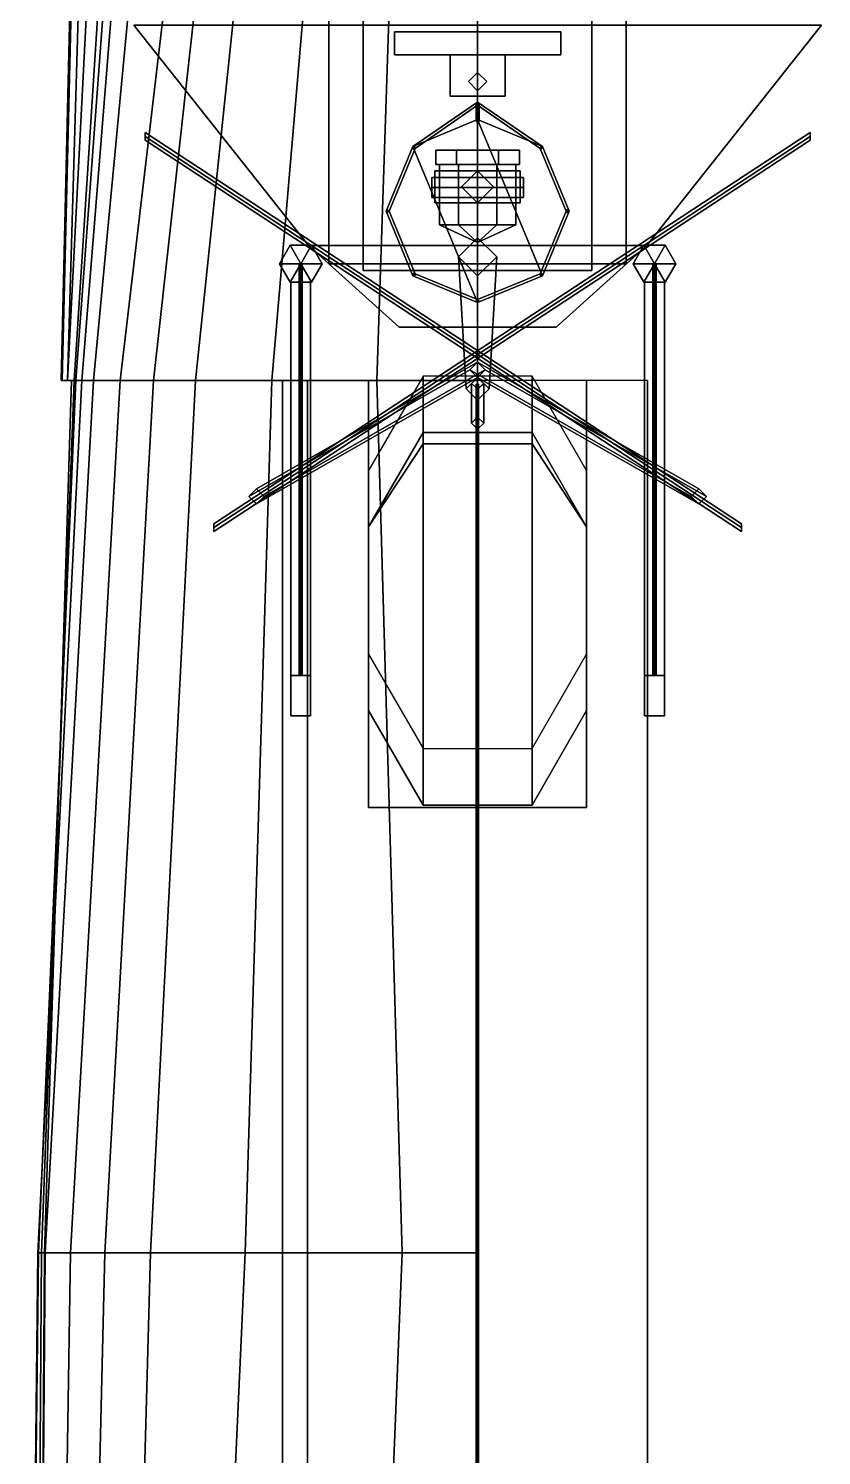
# Model space of a CAD drawing. Extents: x -6 to 6, y -60 to 60.
# Drawn here: x -5.89 to 4.51, y 4.34 to 23.06 of the extents above; entities that cross this region are included whole.
import ezdxf

# ---------------------------------------------------------------- set-up
doc = ezdxf.new("R2010")
doc.units = 0
doc.layers.get('0').update_dxf_attribs({"linetype": 'CONTINUOUS'})

msp = doc.modelspace()

# ---------------------------------------------------------------- linework, layer by layer
for points in [[(0, 18.44, 5.12), (0, 29.64, 5.08), (-5.2, 29.64, 4.89), (-5.46, 18.44, 4.93)], [(-5.2, 29.64, 4.89), (-5.18, 29.64, 4.8), (-5.45, 18.44, 4.84), (-5.46, 18.44, 4.93)], [(-5.45, 18.44, 4.84), (-5.18, 29.64, 4.8), (-5.05, 29.64, 4.34), (-5.38, 18.44, 4.38)], [(-5.38, 18.44, 3.57), (-4.8, 29.64, 3.53), (-4.57, 29.64, 2.59), (-5.29, 18.44, 2.63)], [(-5.38, 18.44, 4.38), (-5.05, 29.64, 4.34), (-4.8, 29.64, 3.53), (-5.38, 18.44, 3.57)], [(-5.29, 18.44, 2.63), (-4.57, 29.64, 2.59), (-4.44, 29.64, 2.04), (-5.27, 18.44, 2.08)], [(-5.27, 18.44, 2.08), (-4.44, 29.64, 2.04), (-4.29, 29.64, 1.26), (-5.19, 18.44, 1.3)], [(-5.19, 18.44, 1.3), (-4.29, 29.64, 1.26), (-3.98, 29.64, -0.48), (-5.04, 18.44, -0.6)], [(-5.04, 18.44, -0.6), (-3.98, 29.64, -0.48), (-3.37, 29.64, -1.97), (-4.69, 18.44, -1.74)], [(-4.69, 18.44, -1.74), (-3.37, 29.64, -1.97), (-3.01, 29.64, -2.49), (-4.25, 18.44, -2.45)], [(-4.25, 18.44, -2.45), (-3.01, 29.64, -2.49), (-2.53, 29.64, -3.01), (-3.7, 18.44, -2.97)], [(-3.7, 18.44, -2.97), (-2.53, 29.64, -3.01), (-1.74, 29.64, -3.54), (-2.7, 18.44, -3.5)], [(-2.7, 18.44, -3.5), (-1.74, 29.64, -3.54), (-0.95, 29.64, -3.83), (-1.32, 18.44, -3.79)], [(-1.32, 18.44, -3.79), (-0.95, 29.64, -3.83), (0, 29.64, -3.95), (0, 18.44, -3.88)], [(-1.95, 28.99, 8.02), (-1.95, 28.99, 5.04), (-1.95, 19.97, 5.04), (-1.95, 19.97, 8.02)], [(1.95, 19.97, 5.04), (1.95, 28.99, 5.04), (1.95, 28.99, 8.02), (1.95, 19.97, 8.02)], [(1.5, 19.88, 10.46), (1.5, 25.46, 10.46), (-1.5, 25.46, 10.46), (-1.5, 19.88, 10.46)], [(-1.5, 25.46, 10.46), (-1.5, 25.46, 8.02), (-1.5, 19.88, 8.02), (-1.5, 19.88, 10.46)], [(1.5, 19.88, 8.02), (1.5, 25.46, 8.02), (1.5, 25.46, 10.46), (1.5, 19.88, 10.46)], [(-1.5, 19.88, 12.2), (-1.5, 24.15, 12.2), (-1.5, 24.15, 10.46), (-1.5, 19.88, 10.46)], [(-1.5, 19.88, 10.46), (-1.5, 24.15, 10.46), (-1.5, 24.15, 12.2), (-1.5, 19.88, 12.2)], [(1.5, 19.88, 10.46), (1.5, 24.15, 10.46), (1.5, 24.15, 12.2), (1.5, 19.88, 12.2)], [(1.5, 19.88, 12.2), (1.5, 24.15, 12.2), (1.5, 24.15, 10.46), (1.5, 19.88, 10.46)], [(-4.51, 23.1, 8.02), (-2.22, 20.21, 8.02), (2.22, 20.21, 8.02), (4.51, 23.1, 8.02)], [(4.51, 23.1, 8.02), (2.22, 20.21, 8.02), (-2.22, 20.21, 8.02), (-4.51, 23.1, 8.02)], [(-2.22, 20.21, 9.54), (-4.51, 23.1, 9.54), (-4.51, 23.1, 8.02), (-2.22, 20.21, 8.02)], [(-2.22, 20.21, 8.02), (-4.51, 23.1, 8.02), (-4.51, 23.1, 9.54), (-2.22, 20.21, 9.54)], [(2.22, 20.21, 8.02), (4.51, 23.1, 8.02), (4.51, 23.1, 9.54), (2.22, 20.21, 9.54)], [(2.22, 20.21, 9.54), (4.51, 23.1, 9.54), (4.51, 23.1, 8.02), (2.22, 20.21, 8.02)], [(-1.09, 23.01, 14.78), (-1.09, 22.71, 14.78), (1.09, 22.71, 14.78), (1.09, 23.01, 14.78)], [(1.09, 23.01, 14.78), (1.09, 23.01, 12.76), (-1.09, 23.01, 12.76), (-1.09, 23.01, 14.78)], [(1.09, 23.01, 12.76), (1.09, 22.71, 12.76), (-1.09, 22.71, 12.76), (-1.09, 23.01, 12.76)], [(-1.09, 23.01, 12.76), (-1.09, 22.71, 12.76), (-1.09, 22.71, 14.78), (-1.09, 23.01, 14.78)], [(1.09, 22.71, 14.78), (1.09, 22.71, 12.76), (1.09, 23.01, 12.76), (1.09, 23.01, 14.78)], [(-1.09, 22.71, 14.78), (-1.09, 22.71, 12.76), (1.09, 22.71, 12.76), (1.09, 22.71, 14.78)], [(-0.36, 22.71, 14.57), (-0.36, 22.17, 14.57), (0.36, 22.17, 14.57), (0.36, 22.71, 14.57)], [(0.36, 22.71, 12.99), (0.36, 22.17, 12.99), (-0.36, 22.17, 12.99), (-0.36, 22.71, 12.99)], [(-0.36, 22.71, 12.99), (-0.36, 22.17, 12.99), (-0.36, 22.17, 14.57), (-0.36, 22.71, 14.57)], [(0.36, 22.17, 14.57), (0.36, 22.17, 12.99), (0.36, 22.71, 12.99), (0.36, 22.71, 14.57)], [(0, 22.48, 10.46), (-0.12, 22.36, 10.46), (-0.12, 22.36, 12.99), (0, 22.48, 12.99)], [(0.12, 22.36, 10.46), (0, 22.48, 10.46), (0, 22.48, 12.99), (0.12, 22.36, 12.99)], [(-0.12, 22.36, 10.46), (0, 22.24, 10.46), (0, 22.24, 12.99), (-0.12, 22.36, 12.99)], [(0, 22.24, 10.46), (0.12, 22.36, 10.46), (0.12, 22.36, 12.99), (0, 22.24, 12.99)], [(0, 22.09, 16.96), (-0.85, 21.51, 16.96), (-0.82, 21.48, 16.96), (0, 22.05, 16.96)], [(0, 22.05, 16.96), (-0.82, 21.48, 16.96), (-0.85, 21.51, 16.96), (0, 22.09, 16.96)], [(-0.36, 22.17, 14.57), (-0.36, 22.17, 12.99), (0.36, 22.17, 12.99), (0.36, 22.17, 14.57)], [(0, 21.86, 15.96), (-0.02, 21.84, 15.96), (-0.02, 22.07, 16.96), (0, 22.09, 16.96)], [(0.02, 21.84, 15.96), (0, 21.86, 15.96), (0, 22.09, 16.96), (0.02, 22.07, 16.96)], [(0, 22.09, 16.96), (0.85, 21.51, 16.96), (0.82, 21.48, 16.96), (0, 22.05, 16.96)], [(0, 22.05, 16.96), (0.82, 21.48, 16.96), (0.85, 21.51, 16.96), (0, 22.09, 16.96)], [(-0.02, 21.84, 15.96), (0, 21.82, 15.96), (0, 22.05, 16.96), (-0.02, 22.07, 16.96)], [(0, 21.82, 15.96), (0.02, 21.84, 15.96), (0.02, 22.07, 16.96), (0, 22.05, 16.96)], [(0.849, 19.811, 15.96), (0, 21.86, 15.96), (-0.849, 21.509, 15.96), (0, 19.46, 15.96)], [(0, 19.46, 15.96), (-0.849, 21.509, 15.96), (0, 21.86, 15.96), (0.849, 19.811, 15.96)], [(0.849, 19.811, 15.96), (0, 21.86, 15.96), (0.849, 21.509, 15.96), (1.2, 20.66, 15.96)], [(1.2, 20.66, 15.96), (0.849, 21.509, 15.96), (0, 21.86, 15.96), (0.849, 19.811, 15.96)], [(0, 19.489, 15.96), (0, 19.569, 15.183), (0, 21.82, 15.96), (0, 19.489, 15.96)], [(0, 19.489, 15.96), (0, 21.82, 15.96), (0, 19.569, 15.183), (0, 19.489, 15.96)], [(3.46, 16.56, 21.51), (3.46, 16.51, 21.46), (-4.36, 21.64, 21.46), (-4.36, 21.69, 21.51)], [(3.46, 16.51, 21.56), (3.46, 16.56, 21.51), (-4.36, 21.69, 21.51), (-4.36, 21.64, 21.56)], [(-4.36, 21.64, 21.56), (-4.36, 21.69, 21.51), (-4.36, 21.64, 21.46), (-4.36, 21.59, 21.51)], [(3.46, 16.51, 21.46), (3.46, 16.46, 21.51), (-4.36, 21.59, 21.51), (-4.36, 21.64, 21.46)], [(3.46, 16.46, 21.51), (3.46, 16.51, 21.56), (-4.36, 21.64, 21.56), (-4.36, 21.59, 21.51)], [(-3.46, 16.56, 21.51), (-3.46, 16.51, 21.56), (4.36, 21.64, 21.56), (4.36, 21.69, 21.51)], [(-3.46, 16.51, 21.46), (-3.46, 16.56, 21.51), (4.36, 21.69, 21.51), (4.36, 21.64, 21.46)], [(-3.46, 16.51, 21.56), (-3.46, 16.46, 21.51), (4.36, 21.59, 21.51), (4.36, 21.64, 21.56)], [(-3.46, 16.46, 21.51), (-3.46, 16.51, 21.46), (4.36, 21.64, 21.46), (4.36, 21.59, 21.51)], [(4.36, 21.64, 21.56), (4.36, 21.59, 21.51), (4.36, 21.64, 21.46), (4.36, 21.69, 21.51)], [(-0.82, 21.48, 16.96), (-1.16, 20.66, 16.96), (-1.2, 20.66, 16.96), (-0.85, 21.51, 16.96)], [(-0.85, 21.51, 16.96), (-1.2, 20.66, 16.96), (-1.16, 20.66, 16.96), (-0.82, 21.48, 16.96)], [(-0.849, 19.811, 15.96), (-1.2, 20.66, 15.96), (-0.849, 21.509, 15.96), (0, 19.46, 15.96)], [(0, 19.46, 15.96), (-0.849, 21.509, 15.96), (-1.2, 20.66, 15.96), (-0.849, 19.811, 15.96)], [(-0.83, 21.51, 15.96), (-0.85, 21.49, 15.96), (-0.85, 21.49, 16.96), (-0.83, 21.51, 16.96)], [(-0.85, 21.49, 15.96), (-0.83, 21.47, 15.96), (-0.83, 21.47, 16.96), (-0.85, 21.49, 16.96)], [(-0.81, 21.49, 15.96), (-0.83, 21.51, 15.96), (-0.83, 21.51, 16.96), (-0.81, 21.49, 16.96)], [(-0.83, 21.47, 15.96), (-0.81, 21.49, 15.96), (-0.81, 21.49, 16.96), (-0.83, 21.47, 16.96)], [(0.275, 21.46, 16.814), (-0.275, 21.46, 16.814), (-0.55, 21.46, 17.29), (0.55, 21.46, 17.29)], [(0.55, 21.46, 17.29), (-0.55, 21.46, 17.29), (-0.275, 21.46, 17.766), (0.275, 21.46, 17.766)], [(-0.55, 21.46, 17.29), (-0.275, 21.46, 16.814), (-0.275, 21.27, 16.814), (-0.55, 21.27, 17.29)], [(-0.275, 21.46, 17.766), (-0.55, 21.46, 17.29), (-0.55, 21.27, 17.29), (-0.275, 21.27, 17.766)], [(-0.275, 21.46, 16.814), (0.275, 21.46, 16.814), (0.275, 21.27, 16.814), (-0.275, 21.27, 16.814)], [(0.275, 21.46, 17.766), (-0.275, 21.46, 17.766), (-0.275, 21.27, 17.766), (0.275, 21.27, 17.766)], [(0.275, 21.46, 16.814), (0.55, 21.46, 17.29), (0.55, 21.27, 17.29), (0.275, 21.27, 16.814)], [(0.55, 21.46, 17.29), (0.275, 21.46, 17.766), (0.275, 21.27, 17.766), (0.55, 21.27, 17.29)], [(0.83, 21.51, 15.96), (0.81, 21.49, 15.96), (0.81, 21.49, 16.96), (0.83, 21.51, 16.96)], [(0.81, 21.49, 15.96), (0.83, 21.47, 15.96), (0.83, 21.47, 16.96), (0.81, 21.49, 16.96)], [(0.85, 21.51, 16.96), (1.2, 20.66, 16.96), (1.16, 20.66, 16.96), (0.82, 21.48, 16.96)], [(0.82, 21.48, 16.96), (1.16, 20.66, 16.96), (1.2, 20.66, 16.96), (0.85, 21.51, 16.96)], [(0.85, 21.49, 15.96), (0.83, 21.51, 15.96), (0.83, 21.51, 16.96), (0.85, 21.49, 16.96)], [(0.83, 21.47, 15.96), (0.85, 21.49, 15.96), (0.85, 21.49, 16.96), (0.83, 21.47, 16.96)], [(0.56, 21.19, 16.64), (0.56, 20.77, 16.64), (-0.56, 20.77, 16.64), (-0.56, 21.19, 16.64)], [(-0.56, 21.19, 16.64), (-0.56, 20.77, 16.64), (0.56, 20.77, 16.64), (0.56, 21.19, 16.64)], [(-0.56, 21.19, 16.64), (-0.56, 20.77, 16.64), (-0.56, 20.77, 17.29), (-0.56, 21.19, 17.29)], [(-0.56, 21.19, 17.29), (-0.56, 20.77, 17.29), (-0.56, 20.77, 16.64), (-0.56, 21.19, 16.64)], [(-0.56, 21.19, 17.29), (-0.56, 20.77, 17.29), (-0.56, 20.81, 17.47), (-0.56, 21.14, 17.47)], [(-0.56, 21.14, 17.47), (-0.56, 20.81, 17.47), (-0.56, 20.77, 17.29), (-0.56, 21.19, 17.29)], [(0.55, 21.27, 17.29), (-0.55, 21.27, 17.29), (-0.275, 21.27, 16.814), (0.275, 21.27, 16.814)], [(0.275, 21.27, 17.766), (-0.275, 21.27, 17.766), (-0.55, 21.27, 17.29), (0.55, 21.27, 17.29)], [(-0.5, 21.27, 17.29), (-0.25, 21.27, 16.857), (-0.25, 20.48, 16.857), (-0.5, 20.48, 17.29)], [(-0.25, 21.27, 17.723), (-0.5, 21.27, 17.29), (-0.5, 20.48, 17.29), (-0.25, 20.48, 17.723)], [(-0.25, 21.27, 16.857), (0.25, 21.27, 16.857), (0.25, 20.48, 16.857), (-0.25, 20.48, 16.857)], [(0.25, 21.27, 17.723), (-0.25, 21.27, 17.723), (-0.25, 20.48, 17.723), (0.25, 20.48, 17.723)], [(0, 21.19, 15.96), (-0.21, 20.98, 15.96), (-0.21, 20.98, 16.64), (0, 21.19, 16.64)], [(0.21, 20.98, 15.96), (0, 21.19, 15.96), (0, 21.19, 16.64), (0.21, 20.98, 16.64)], [(0.25, 21.27, 16.857), (0.5, 21.27, 17.29), (0.5, 20.48, 17.29), (0.25, 20.48, 16.857)], [(0.5, 21.27, 17.29), (0.25, 21.27, 17.723), (0.25, 20.48, 17.723), (0.5, 20.48, 17.29)], [(0.56, 21.19, 16.64), (0.56, 20.77, 16.64), (0.56, 20.77, 17.29), (0.56, 21.19, 17.29)], [(0.56, 21.19, 17.29), (0.56, 20.77, 17.29), (0.56, 20.77, 16.64), (0.56, 21.19, 16.64)], [(0.56, 21.19, 17.29), (0.56, 20.77, 17.29), (0.56, 20.81, 17.47), (0.56, 21.14, 17.47)], [(0.56, 21.14, 17.47), (0.56, 20.81, 17.47), (0.56, 20.77, 17.29), (0.56, 21.19, 17.29)], [(0.6, 21.1, 17.29), (0.6, 20.97, 17.16), (-0.6, 20.97, 17.16), (-0.6, 21.1, 17.29)], [(0.6, 20.97, 17.42), (0.6, 21.1, 17.29), (-0.6, 21.1, 17.29), (-0.6, 20.97, 17.42)], [(-0.6, 20.97, 17.42), (-0.6, 21.1, 17.29), (-0.6, 20.97, 17.16), (-0.6, 20.84, 17.29)], [(0.6, 20.97, 17.16), (0.6, 20.84, 17.29), (-0.6, 20.84, 17.29), (-0.6, 20.97, 17.16)], [(0.6, 20.84, 17.29), (0.6, 20.97, 17.42), (-0.6, 20.97, 17.42), (-0.6, 20.84, 17.29)], [(-0.21, 20.98, 15.96), (0, 20.77, 15.96), (0, 20.77, 16.64), (-0.21, 20.98, 16.64)], [(0, 20.77, 15.96), (0.21, 20.98, 15.96), (0.21, 20.98, 16.64), (0, 20.77, 16.64)], [(0.6, 20.84, 17.29), (0.6, 20.97, 17.16), (0.6, 21.1, 17.29), (0.6, 20.97, 17.42)], [(-1.18, 20.68, 15.96), (-1.2, 20.66, 15.96), (-1.2, 20.66, 16.96), (-1.18, 20.68, 16.96)], [(-1.2, 20.66, 15.96), (-1.18, 20.64, 15.96), (-1.18, 20.64, 16.96), (-1.2, 20.66, 16.96)], [(-0.82, 19.84, 16.96), (-1.16, 20.66, 16.96), (-1.2, 20.66, 16.96), (-0.85, 19.81, 16.96)], [(-0.85, 19.81, 16.96), (-1.2, 20.66, 16.96), (-1.16, 20.66, 16.96), (-0.82, 19.84, 16.96)], [(-1.16, 20.66, 15.96), (-1.18, 20.68, 15.96), (-1.18, 20.68, 16.96), (-1.16, 20.66, 16.96)], [(-1.18, 20.64, 15.96), (-1.16, 20.66, 15.96), (-1.16, 20.66, 16.96), (-1.18, 20.64, 16.96)], [(0.82, 19.84, 16.96), (1.16, 20.66, 16.96), (1.2, 20.66, 16.96), (0.85, 19.81, 16.96)], [(0.85, 19.81, 16.96), (1.2, 20.66, 16.96), (1.16, 20.66, 16.96), (0.82, 19.84, 16.96)], [(1.18, 20.68, 15.96), (1.16, 20.66, 15.96), (1.16, 20.66, 16.96), (1.18, 20.68, 16.96)], [(1.16, 20.66, 15.96), (1.18, 20.64, 15.96), (1.18, 20.64, 16.96), (1.16, 20.66, 16.96)], [(1.2, 20.66, 15.96), (1.18, 20.68, 15.96), (1.18, 20.68, 16.96), (1.2, 20.66, 16.96)], [(1.18, 20.64, 15.96), (1.2, 20.66, 15.96), (1.2, 20.66, 16.96), (1.18, 20.64, 16.96)], [(-0.5, 20.48, 17.29), (-0.25, 20.48, 16.857), (0, 20.25, 17.29)], [(-0.25, 20.48, 17.723), (-0.5, 20.48, 17.29), (0, 20.25, 17.29)], [(-0.25, 20.48, 16.857), (0.25, 20.48, 16.857), (0, 20.25, 17.29)], [(0.25, 20.48, 17.723), (-0.25, 20.48, 17.723), (0, 20.25, 17.29)], [(0.25, 20.48, 16.857), (0.5, 20.48, 17.29), (0, 20.25, 17.29)], [(0.5, 20.48, 17.29), (0.25, 20.48, 17.723), (0, 20.25, 17.29)], [(-2.46, 20.212, 5.1), (-2.6, 19.97, 5.1), (-2.6, 19.97, 10.83), (-2.46, 20.212, 10.83)], [(-2.46, 20.212, 10.83), (-2.6, 19.97, 10.83), (-2.32, 19.97, 11.61)], [(-2.18, 20.212, 5.1), (-2.46, 20.212, 5.1), (-2.46, 20.212, 10.83), (-2.18, 20.212, 10.83)], [(-2.18, 20.212, 10.83), (-2.46, 20.212, 10.83), (-2.32, 19.97, 11.61)], [(-2.04, 19.97, 10.83), (-2.18, 20.212, 10.83), (-2.32, 19.97, 11.61)], [(-2.04, 19.97, 5.1), (-2.18, 20.212, 5.1), (-2.18, 20.212, 10.83), (-2.04, 19.97, 10.83)], [(0, 20.31, 8.02), (-0.25, 20.06, 8.02), (-0.15, 18.33, 25.72), (0, 18.48, 25.72)], [(0.25, 20.06, 8.02), (0, 20.31, 8.02), (0, 18.48, 25.72), (0.15, 18.33, 25.72)], [(2.18, 20.212, 5.1), (2.04, 19.97, 5.1), (2.04, 19.97, 10.83), (2.18, 20.212, 10.83)], [(2.18, 20.212, 10.83), (2.04, 19.97, 10.83), (2.32, 19.97, 11.61)], [(2.46, 20.212, 5.1), (2.18, 20.212, 5.1), (2.18, 20.212, 10.83), (2.46, 20.212, 10.83)], [(2.46, 20.212, 10.83), (2.18, 20.212, 10.83), (2.32, 19.97, 11.61)], [(2.6, 19.97, 10.83), (2.46, 20.212, 10.83), (2.32, 19.97, 11.61)], [(2.6, 19.97, 5.1), (2.46, 20.212, 5.1), (2.46, 20.212, 10.83), (2.6, 19.97, 10.83)], [(1.03, 19.14, 8.02), (2.22, 20.21, 8.02), (-2.22, 20.21, 8.02), (-1.03, 19.14, 8.02)], [(-1.03, 19.14, 8.02), (-2.22, 20.21, 8.02), (2.22, 20.21, 8.02), (1.03, 19.14, 8.02)], [(-1.03, 19.14, 8.02), (-2.22, 20.21, 8.02), (-2.22, 20.21, 9.54), (-1.03, 19.14, 9.54)], [(-1.03, 19.14, 9.54), (-2.22, 20.21, 9.54), (-2.22, 20.21, 8.02), (-1.03, 19.14, 8.02)], [(-0.25, 20.06, 8.02), (0, 19.81, 8.02), (0, 18.18, 25.72), (-0.15, 18.33, 25.72)], [(0, 19.81, 8.02), (0.25, 20.06, 8.02), (0.15, 18.33, 25.72), (0, 18.18, 25.72)], [(1.03, 19.14, 9.54), (2.22, 20.21, 9.54), (2.22, 20.21, 8.02), (1.03, 19.14, 8.02)], [(1.03, 19.14, 8.02), (2.22, 20.21, 8.02), (2.22, 20.21, 9.54), (1.03, 19.14, 9.54)], [(-2.6, 19.97, 5.1), (-2.46, 19.728, 5.1), (-2.46, 19.728, 10.83), (-2.6, 19.97, 10.83)], [(-2.6, 19.97, 10.83), (-2.46, 19.728, 10.83), (-2.32, 19.97, 11.61)], [(-2.46, 19.728, 10.83), (-2.18, 19.728, 10.83), (-2.32, 19.97, 11.61)], [(-2.34, 14.57, 12.8), (-2.32, 14.57, 12.82), (-2.32, 19.97, 11.53), (-2.34, 19.97, 11.51)], [(-2.32, 14.57, 12.78), (-2.34, 14.57, 12.8), (-2.34, 19.97, 11.51), (-2.32, 19.97, 11.49)], [(-2.32, 14.57, 12.82), (-2.3, 14.57, 12.8), (-2.3, 19.97, 11.51), (-2.32, 19.97, 11.53)], [(-2.3, 14.57, 12.8), (-2.32, 14.57, 12.78), (-2.32, 19.97, 11.49), (-2.3, 19.97, 11.51)], [(-2.18, 19.728, 10.83), (-2.04, 19.97, 10.83), (-2.32, 19.97, 11.61)], [(-2.18, 19.728, 5.1), (-2.04, 19.97, 5.1), (-2.04, 19.97, 10.83), (-2.18, 19.728, 10.83)], [(-1.95, 19.97, 5.04), (1.95, 19.97, 5.04), (1.95, 19.97, 8.02), (-1.95, 19.97, 8.02)], [(-1.5, 19.88, 10.46), (-1.5, 19.88, 8.02), (1.5, 19.88, 8.02), (1.5, 19.88, 10.46)], [(1.5, 19.88, 10.46), (-1.5, 19.88, 10.46), (-1.5, 19.88, 12.2), (1.5, 19.88, 12.2)], [(1.5, 19.88, 12.2), (-1.5, 19.88, 12.2), (-1.5, 19.88, 10.46), (1.5, 19.88, 10.46)], [(-0.83, 19.85, 15.96), (-0.85, 19.83, 15.96), (-0.85, 19.83, 16.96), (-0.83, 19.85, 16.96)], [(0, 19.5, 16.96), (-0.82, 19.84, 16.96), (-0.85, 19.81, 16.96), (0, 19.46, 16.96)], [(0, 19.46, 16.96), (-0.85, 19.81, 16.96), (-0.82, 19.84, 16.96), (0, 19.5, 16.96)], [(-0.81, 19.83, 15.96), (-0.83, 19.85, 15.96), (-0.83, 19.85, 16.96), (-0.81, 19.83, 16.96)], [(0, 19.46, 16.96), (0.85, 19.81, 16.96), (0.82, 19.84, 16.96), (0, 19.5, 16.96)], [(0, 19.5, 16.96), (0.82, 19.84, 16.96), (0.85, 19.81, 16.96), (0, 19.46, 16.96)], [(0.83, 19.85, 15.96), (0.81, 19.83, 15.96), (0.81, 19.83, 16.96), (0.83, 19.85, 16.96)], [(0.85, 19.83, 15.96), (0.83, 19.85, 15.96), (0.83, 19.85, 16.96), (0.85, 19.83, 16.96)], [(2.04, 19.97, 5.1), (2.18, 19.728, 5.1), (2.18, 19.728, 10.83), (2.04, 19.97, 10.83)], [(2.04, 19.97, 10.83), (2.18, 19.728, 10.83), (2.32, 19.97, 11.61)], [(2.18, 19.728, 10.83), (2.46, 19.728, 10.83), (2.32, 19.97, 11.61)], [(2.3, 14.57, 12.8), (2.32, 14.57, 12.82), (2.32, 19.97, 11.53), (2.3, 19.97, 11.51)], [(2.32, 14.57, 12.78), (2.3, 14.57, 12.8), (2.3, 19.97, 11.51), (2.32, 19.97, 11.49)], [(2.46, 19.728, 10.83), (2.6, 19.97, 10.83), (2.32, 19.97, 11.61)], [(2.32, 14.57, 12.82), (2.34, 14.57, 12.8), (2.34, 19.97, 11.51), (2.32, 19.97, 11.53)], [(2.34, 14.57, 12.8), (2.32, 14.57, 12.78), (2.32, 19.97, 11.49), (2.34, 19.97, 11.51)], [(2.46, 19.728, 5.1), (2.6, 19.97, 5.1), (2.6, 19.97, 10.83), (2.46, 19.728, 10.83)], [(-2.46, 19.728, 5.1), (-2.18, 19.728, 5.1), (-2.18, 19.728, 10.83), (-2.46, 19.728, 10.83)], [(-2.19, 14.57, 12.506), (-2.19, 19.73, 6.75), (-2.45, 19.73, 6.75), (-2.45, 14.57, 12.506)], [(-2.45, 19.73, 6.75), (-2.45, 19.73, 6.35), (-2.45, 14.57, 12.19), (-2.45, 14.57, 12.506)], [(-2.45, 14.57, 12.19), (-2.45, 19.73, 6.35), (-2.19, 19.73, 6.35), (-2.19, 14.57, 12.19)], [(-2.34, 14.57, 12.43), (-2.32, 14.57, 12.45), (-2.32, 19.82, 10.89), (-2.34, 19.82, 10.87)], [(-2.32, 14.57, 12.41), (-2.34, 14.57, 12.43), (-2.34, 19.82, 10.87), (-2.32, 19.82, 10.85)], [(-2.32, 14.57, 12.45), (-2.3, 14.57, 12.43), (-2.3, 19.82, 10.87), (-2.32, 19.82, 10.89)], [(-2.3, 14.57, 12.43), (-2.32, 14.57, 12.41), (-2.32, 19.82, 10.85), (-2.3, 19.82, 10.87)], [(-2.19, 14.57, 12.19), (-2.19, 19.73, 6.35), (-2.19, 19.73, 6.75), (-2.19, 14.57, 12.506)], [(-0.85, 19.83, 15.96), (-0.83, 19.81, 15.96), (-0.83, 19.81, 16.96), (-0.85, 19.83, 16.96)], [(-0.83, 19.81, 15.96), (-0.81, 19.83, 15.96), (-0.81, 19.83, 16.96), (-0.83, 19.81, 16.96)], [(0.81, 19.83, 15.96), (0.83, 19.81, 15.96), (0.83, 19.81, 16.96), (0.81, 19.83, 16.96)], [(0.83, 19.81, 15.96), (0.85, 19.83, 15.96), (0.85, 19.83, 16.96), (0.83, 19.81, 16.96)], [(2.18, 19.728, 5.1), (2.46, 19.728, 5.1), (2.46, 19.728, 10.83), (2.18, 19.728, 10.83)], [(2.19, 14.57, 12.19), (2.19, 19.73, 6.35), (2.45, 19.73, 6.35), (2.45, 14.57, 12.19)], [(2.45, 14.57, 12.506), (2.45, 19.73, 6.75), (2.19, 19.73, 6.75), (2.19, 14.57, 12.506)], [(2.19, 19.73, 6.75), (2.19, 19.73, 6.35), (2.19, 14.57, 12.19), (2.19, 14.57, 12.506)], [(2.3, 14.57, 12.43), (2.32, 14.57, 12.45), (2.32, 19.82, 10.89), (2.3, 19.82, 10.87)], [(2.32, 14.57, 12.41), (2.3, 14.57, 12.43), (2.3, 19.82, 10.87), (2.32, 19.82, 10.85)], [(2.32, 14.57, 12.45), (2.34, 14.57, 12.43), (2.34, 19.82, 10.87), (2.32, 19.82, 10.89)], [(2.34, 14.57, 12.43), (2.32, 14.57, 12.41), (2.32, 19.82, 10.85), (2.34, 19.82, 10.87)], [(2.45, 14.57, 12.19), (2.45, 19.73, 6.35), (2.45, 19.73, 6.75), (2.45, 14.57, 12.506)], [(0, 19.5, 15.96), (-0.02, 19.48, 15.96), (-0.02, 19.48, 16.96), (0, 19.5, 16.96)], [(-0.02, 19.48, 15.96), (0, 19.46, 15.96), (0, 19.46, 16.96), (-0.02, 19.48, 16.96)], [(0.02, 19.48, 15.96), (0, 19.5, 15.96), (0, 19.5, 16.96), (0.02, 19.48, 16.96)], [(0, 19.46, 15.96), (0.02, 19.48, 15.96), (0.02, 19.48, 16.96), (0, 19.46, 16.96)], [(-1.03, 19.14, 8.02), (1.03, 19.14, 8.02), (1.03, 19.14, 9.54), (-1.03, 19.14, 9.54)], [(-1.03, 19.14, 9.54), (1.03, 19.14, 9.54), (1.03, 19.14, 8.02), (-1.03, 19.14, 8.02)], [(-2.9, 17.02, 3.34), (-3, 16.92, 3.34), (-0.1, 18.58, 23.13), (0, 18.68, 23.13)], [(-3, 16.92, 3.34), (-2.9, 16.82, 3.34), (0, 18.48, 23.13), (-0.1, 18.58, 23.13)], [(-2.8, 16.92, 3.34), (-2.9, 17.02, 3.34), (0, 18.68, 23.13), (0.1, 18.58, 23.13)], [(-2.9, 16.82, 3.34), (-2.8, 16.92, 3.34), (0.1, 18.58, 23.13), (0, 18.48, 23.13)], [(2.9, 17.02, 3.34), (2.8, 16.92, 3.34), (-0.1, 18.58, 23.13), (0, 18.68, 23.13)], [(2.8, 16.92, 3.34), (2.9, 16.82, 3.34), (0, 18.48, 23.13), (-0.1, 18.58, 23.13)], [(3, 16.92, 3.34), (2.9, 17.02, 3.34), (0, 18.68, 23.13), (0.1, 18.58, 23.13)], [(2.9, 16.82, 3.34), (3, 16.92, 3.34), (0.1, 18.58, 23.13), (0, 18.48, 23.13)], [(-5.76, 7, 1.49), (-5.27, 18.44, 2.08), (-5.19, 18.44, 1.3), (-5.77, 7, 0.42)], [(-5.77, 7, 0.42), (-5.19, 18.44, 1.3), (-5.04, 18.44, -0.6), (-5.67, 7, -0.71)], [(-5.72, 7, 1.95), (-5.29, 18.44, 2.63), (-5.27, 18.44, 2.08), (-5.76, 7, 1.49)], [(-5.68, 7, 2.66), (-5.327, 18.44, 3.02), (-5.29, 18.44, 2.63), (-5.72, 7, 1.95)], [(-2.56, 7, 2.83), (-2.56, 18.44, 3.02), (-5.327, 18.44, 3.02), (-5.68, 7, 2.66)], [(-5.67, 7, -0.71), (-5.04, 18.44, -0.6), (-4.69, 18.44, -1.74), (-5.34, 7, -1.7)], [(0, 18.44, 5.12), (-5.46, 18.44, 4.93), (-2.56, 18.44, 3.02), (0, 18.44, 3.02)], [(-5.46, 18.44, 4.93), (-5.45, 18.44, 4.84), (-5.38, 18.44, 4.38), (-2.56, 18.44, 3.02)], [(-2.56, 18.44, 3.02), (-5.38, 18.44, 4.38), (-5.38, 18.44, 3.57), (-5.327, 18.44, 3.02)], [(-5.34, 7, -1.7), (-4.69, 18.44, -1.74), (-4.25, 18.44, -2.45), (-4.89, 7, -2.41)], [(-4.89, 7, -2.41), (-4.25, 18.44, -2.45), (-3.7, 18.44, -2.97), (-4.29, 7, -2.93)], [(-4.29, 7, -2.93), (-3.7, 18.44, -2.97), (-2.7, 18.44, -3.5), (-3.05, 7, -3.35)], [(-3.05, 7, -3.35), (-2.7, 18.44, -3.5), (-1.32, 18.44, -3.79), (-0.99, 7, -3.75)], [(0, 7, 2.88), (0, 18.44, 3.02), (-2.56, 18.44, 3.02), (-2.56, 7, 2.83)], [(-2.23, 18.44, 3.38), (-2.23, 18.44, 2.86), (-2.23, -22.69, 2.84), (-2.23, -22.69, 3.38)], [(2.23, -3.21, 3.38), (2.23, 18.44, 3.38), (-2.23, 18.44, 3.38), (-2.23, -3.21, 3.38)], [(-0.715, 18.498, 5.12), (-1.43, 17.26, 5.12), (-1.43, 16.52, 11.91), (-0.715, 17.758, 11.91)], [(-1.43, 18.44, 5.12), (-1.43, 18.44, 3.38), (-1.43, 12.84, 3.38), (-1.43, 12.84, 5.12)], [(1.43, 12.84, 5.12), (1.43, 18.44, 5.12), (-1.43, 18.44, 5.12), (-1.43, 12.84, 5.12)], [(-0.99, 7, -3.75), (-1.32, 18.44, -3.79), (0, 18.44, -3.88), (0, 7, -3.84)], [(0.715, 18.498, 5.12), (-0.715, 18.498, 5.12), (-0.715, 17.758, 11.91), (0.715, 17.758, 11.91)], [(0.15, 18.33, 25.72), (0, 18.48, 25.72), (-0.15, 18.33, 25.72), (0, 18.18, 25.72)], [(0, 18.48, 25.72), (-0.08, 18.4, 25.72), (-0.08, 17.88, 29.69), (0, 17.96, 29.69)], [(-0.08, 18.4, 25.72), (0, 18.33, 25.72), (0, 17.8, 29.69), (-0.08, 17.88, 29.69)], [(-0.02, -23.42, 14.75), (0.01, -23.42, 14.767), (0.01, 18.39, 24.25), (-0.02, 18.39, 24.23)], [(0.01, -23.42, 14.733), (-0.02, -23.42, 14.75), (-0.02, 18.39, 24.23), (0.01, 18.39, 24.21)], [(0.08, 18.4, 25.72), (0, 18.48, 25.72), (0, 17.96, 29.69), (0.08, 17.88, 29.69)], [(0, 18.33, 25.72), (0.08, 18.4, 25.72), (0.08, 17.88, 29.69), (0, 17.8, 29.69)], [(0.01, -23.42, 14.767), (0.01, -23.42, 14.733), (0.01, 18.39, 24.21), (0.01, 18.39, 24.25)], [(1.43, 17.26, 5.12), (0.715, 18.498, 5.12), (0.715, 17.758, 11.91), (1.43, 16.52, 11.91)], [(1.43, 12.84, 3.38), (1.43, 18.44, 3.38), (1.43, 18.44, 5.12), (1.43, 12.84, 5.12)], [(2.23, -22.69, 2.84), (2.23, 18.44, 2.86), (2.23, 18.44, 3.38), (2.23, -22.69, 3.38)], [(0.08, 17.88, 29.69), (0, 17.96, 29.69), (-0.08, 17.88, 29.69), (0, 17.8, 29.69)], [(-0.715, 17.758, 11.91), (-1.43, 16.52, 11.91), (-1.43, 16.52, 12.8), (-0.715, 17.61, 13.15)], [(-0.715, 12.872, 11.91), (-0.715, 17.758, 11.91), (-1.43, 16.52, 11.91), (-1.43, 14.11, 11.91)], [(-1.43, 16.52, 11.91), (-0.715, 17.758, 11.91), (-0.715, 17.61, 13.15), (-1.43, 16.52, 12.8)], [(0.715, 17.758, 11.91), (-0.715, 17.758, 11.91), (-0.715, 17.61, 13.15), (0.715, 17.61, 13.15)], [(0.715, 12.872, 11.91), (0.715, 17.758, 11.91), (-0.715, 17.758, 11.91), (-0.715, 12.872, 11.91)], [(-0.715, 17.758, 11.91), (0.715, 17.758, 11.91), (0.715, 17.61, 13.15), (-0.715, 17.61, 13.15)], [(1.43, 16.52, 11.91), (0.715, 17.758, 11.91), (0.715, 17.61, 13.15), (1.43, 16.52, 12.8)], [(1.43, 14.11, 11.91), (1.43, 16.52, 11.91), (0.715, 17.758, 11.91), (0.715, 12.872, 11.91)], [(0.715, 17.758, 11.91), (1.43, 16.52, 11.91), (1.43, 16.52, 12.8), (0.715, 17.61, 13.15)], [(-1.43, 17.26, 5.12), (-1.43, 14.85, 5.12), (-1.43, 14.11, 11.91), (-1.43, 16.52, 11.91)], [(1.43, 14.85, 5.12), (1.43, 17.26, 5.12), (1.43, 16.52, 11.91), (1.43, 14.11, 11.91)], [(-3.46, 16.51, 21.56), (-3.46, 16.56, 21.51), (-3.46, 16.51, 21.46), (-3.46, 16.46, 21.51)], [(-1.43, 16.52, 11.91), (-1.43, 14.11, 11.91), (-1.43, 14.11, 12.22), (-1.43, 16.52, 12.8)], [(-1.43, 14.11, 11.91), (-1.43, 16.52, 11.91), (-1.43, 16.52, 12.8), (-1.43, 14.11, 12.22)], [(1.43, 14.11, 11.91), (1.43, 16.52, 11.91), (1.43, 16.52, 12.8), (1.43, 14.11, 12.22)], [(1.43, 16.52, 11.91), (1.43, 14.11, 11.91), (1.43, 14.11, 12.22), (1.43, 16.52, 12.8)], [(3.46, 16.51, 21.56), (3.46, 16.46, 21.51), (3.46, 16.51, 21.46), (3.46, 16.56, 21.51)], [(-1.43, 14.85, 5.12), (-0.715, 13.612, 5.12), (-0.715, 12.872, 11.91), (-1.43, 14.11, 11.91)], [(0.715, 13.612, 5.12), (1.43, 14.85, 5.12), (1.43, 14.11, 11.91), (0.715, 12.872, 11.91)], [(-2.19, 14.57, 12.89), (-2.19, 14.57, 12.11), (-2.45, 14.57, 12.11), (-2.45, 14.57, 12.89)], [(-2.45, 14.57, 12.89), (-2.45, 14.57, 12.11), (-2.45, 14.04, 12.11), (-2.45, 14.04, 12.89)], [(-2.45, 14.04, 12.11), (-2.45, 14.57, 12.11), (-2.19, 14.57, 12.11), (-2.19, 14.04, 12.11)], [(-2.19, 14.04, 12.89), (-2.19, 14.57, 12.89), (-2.45, 14.57, 12.89), (-2.45, 14.04, 12.89)], [(-2.19, 14.04, 12.11), (-2.19, 14.57, 12.11), (-2.19, 14.57, 12.89), (-2.19, 14.04, 12.89)], [(2.19, 14.57, 12.89), (2.19, 14.57, 12.11), (2.19, 14.04, 12.11), (2.19, 14.04, 12.89)], [(2.19, 14.04, 12.11), (2.19, 14.57, 12.11), (2.45, 14.57, 12.11), (2.45, 14.04, 12.11)], [(2.45, 14.04, 12.89), (2.45, 14.57, 12.89), (2.19, 14.57, 12.89), (2.19, 14.04, 12.89)], [(2.45, 14.57, 12.89), (2.45, 14.57, 12.11), (2.19, 14.57, 12.11), (2.19, 14.57, 12.89)], [(2.45, 14.04, 12.11), (2.45, 14.57, 12.11), (2.45, 14.57, 12.89), (2.45, 14.04, 12.89)], [(-2.45, 14.04, 12.89), (-2.45, 14.04, 12.11), (-2.19, 14.04, 12.11), (-2.19, 14.04, 12.89)], [(-1.43, 14.11, 11.91), (-0.715, 12.872, 11.91), (-0.715, 12.872, 11.91), (-1.43, 14.11, 12.22)], [(-0.715, 12.872, 11.91), (-1.43, 14.11, 11.91), (-1.43, 14.11, 12.22), (-0.715, 12.872, 11.91)], [(0.715, 12.872, 11.91), (1.43, 14.11, 11.91), (1.43, 14.11, 12.22), (0.715, 12.872, 11.91)], [(1.43, 14.11, 11.91), (0.715, 12.872, 11.91), (0.715, 12.872, 11.91), (1.43, 14.11, 12.22)], [(2.19, 14.04, 12.89), (2.19, 14.04, 12.11), (2.45, 14.04, 12.11), (2.45, 14.04, 12.89)], [(-0.715, 13.612, 5.12), (0.715, 13.612, 5.12), (0.715, 12.872, 11.91), (-0.715, 12.872, 11.91)], [(-1.43, 12.84, 5.12), (-1.43, 12.84, 3.38), (1.43, 12.84, 3.38), (1.43, 12.84, 5.12)], [(-0.715, 12.872, 11.91), (0.715, 12.872, 11.91), (0.715, 12.872, 11.91), (-0.715, 12.872, 11.91)], [(-5.89, -4.38, 1.51), (-5.76, 7, 1.49), (-5.77, 7, 0.42), (-5.89, -4.38, 0.44)], [(-5.89, -4.38, 0.44), (-5.77, 7, 0.42), (-5.67, 7, -0.71), (-5.76, -4.38, -0.78)], [(-5.8, -4.38, 2.39), (-5.72, 7, 1.95), (-5.76, 7, 1.49), (-5.89, -4.38, 1.51)], [(-5.76, -4.38, 2.71), (-5.68, 7, 2.66), (-5.72, 7, 1.95), (-5.8, -4.38, 2.39)], [(-5.76, -4.38, -0.78), (-5.67, 7, -0.71), (-5.34, 7, -1.7), (-5.52, -4.38, -1.68)], [(-2.56, -4.38, 2.85), (-2.56, 7, 2.83), (-5.68, 7, 2.66), (-5.76, -4.38, 2.71)], [(-5.52, -4.38, -1.68), (-5.34, 7, -1.7), (-4.89, 7, -2.41), (-5.16, -4.38, -2.39)], [(-5.16, -4.38, -2.39), (-4.89, 7, -2.41), (-4.29, 7, -2.93), (-4.6, -4.38, -2.95)], [(-4.6, -4.38, -2.95), (-4.29, 7, -2.93), (-3.05, 7, -3.35), (-3.57, -4.38, -3.33)], [(-3.57, -4.38, -3.33), (-3.05, 7, -3.35), (-0.99, 7, -3.75), (-1.45, -4.38, -3.71)], [(0, -4.38, 2.88), (0, 7, 2.88), (-2.56, 7, 2.83), (-2.56, -4.38, 2.85)], [(-1.45, -4.38, -3.71), (-0.99, 7, -3.75), (0, 7, -3.84), (0, -4.38, -3.78)]]:
    msp.add_3dface(points)

doc.saveas('drawing.dxf')
